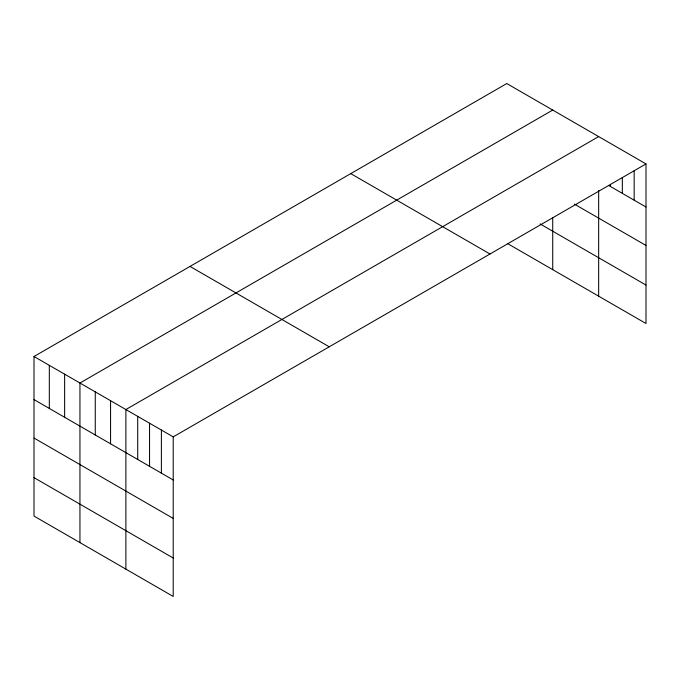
<?xml version="1.0" encoding="UTF-8"?>
<svg xmlns="http://www.w3.org/2000/svg" width="680" height="680" viewBox="0 0 680 680"><rect width="100%" height="100%" fill="white"/><g stroke="black" fill="none" stroke-linecap="round" stroke-linejoin="round"><path stroke-width="1.02" d="M646 163.922L173.221 436.875L173.221 596.462L34 516.077L34 356.499L506.779 83.538L646 163.922L646 323.501L507.679 243.644M552.721 110.067L79.942 383.027L79.942 542.606M598.663 136.595L125.885 409.547L125.885 569.126M608.677 185.47L646 207.018M574.345 204.085L646 245.454M540.107 223.924L646 285.065M350.761 173.621L489.983 253.997M190.018 266.424L329.239 346.8M34 356.499L173.221 436.875M34 399.594L173.221 479.978M34 438.039L173.221 518.415M34 477.64L173.221 558.016M634.168 170.756L634.168 200.183M622.336 177.582L622.336 193.35M610.495 184.416L610.495 186.524M598.663 190.528L598.663 296.174M552.721 218.008L552.721 269.646M161.389 430.041L161.389 473.144M149.549 423.215L149.549 466.31M137.717 416.381L137.717 459.476M110.568 400.707L110.568 443.802M95.259 391.867L95.259 434.962M64.626 374.178L64.626 417.282M49.317 365.339L49.317 408.442"/></g></svg>
